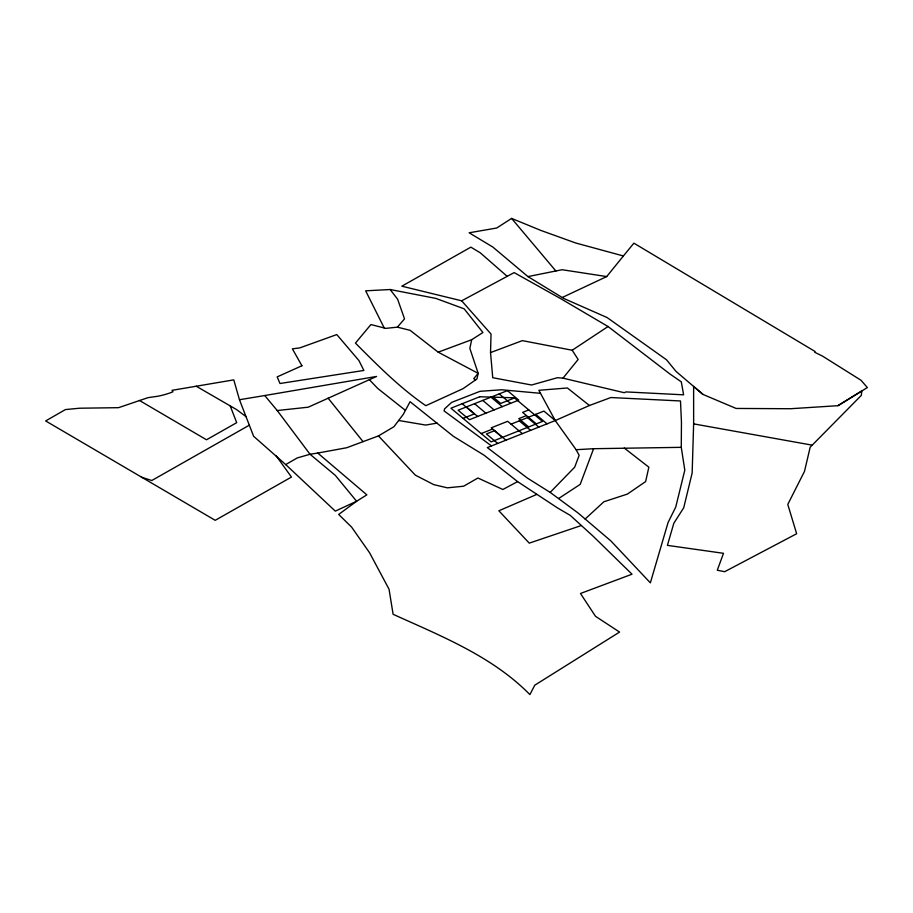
<?xml version="1.0" encoding="UTF-8"?>
<svg xmlns="http://www.w3.org/2000/svg" width="913" height="913" viewBox="0 0 913 913"><rect width="100%" height="100%" fill="white"/><g stroke="black" fill="none" stroke-linecap="round" stroke-linejoin="round"><path stroke-width="1.37" d="M681.269 447.336L681.452 421.989L680.493 400.967L610.843 397.532L589.421 405.498L555.252 420.573L487.325 447.587L527.326 478.047L550.174 492.404L578.169 513.06L610.877 540.918L650.364 582.859L668.065 522.521L675.734 507.08L684.807 470.161L681.269 447.336L593.598 448.705L576.114 449.71L555.252 420.573L538.864 390.296L567.384 387.979L589.421 405.498M461.67 300.811L514.156 272.61L560.799 298.711L608.058 326.523L669.857 373.942L681.292 381.851L683.62 394.827L626.09 391.917L624.195 392.704L563.001 378.153L557.512 377.685L531.549 385.012L492.735 377.708L490.532 352.589L491.034 334.055L461.67 300.811L401.846 286.191L470.868 247.149L480.249 252.798L507.206 276.354M702.964 394.427L693.618 386.439L693.64 423.872L692.157 472.968L683.734 507.754L673.817 523.275L667.414 545.369L723.507 553.312L717.287 570.226L724.648 571.709L796.65 533.74L787.782 504.421L804.49 471.382L810.185 447.187L861.313 395.386L861.826 390.947L837.917 405.692L790.453 408.727L736.106 408.442L702.964 394.427L676.031 371.408L666.558 359.825L607.122 317.564L563.675 298.414L527.942 276.593L492.769 247.012L469.145 232.792L496.729 228.01L511.6 218.412L540.964 230.464L575.783 243.018L623.396 255.971L633.884 243.166L815.058 351.482L814.75 352.281L822.567 356.138L861.016 380.264L867.35 387.569L837.917 405.692M384.202 327.95L365.656 290.825L390.136 289.524L435.855 298.403L464.169 308.834L482.909 332.515L471.713 339.704L469.841 348.367L478.172 373.349L476.951 378.941L463.108 388.63L425.823 405.692C399.94 387.888 377.548 365.337 355.442 343.094L370.918 324.56L385.811 328.372L397.372 327.151L410.097 330.323L438.194 352.178L478.172 373.349L473.733 378.69L475.696 379.819M593.598 448.705L580.2 484.369L558.733 498.452M562.568 297.341L606.7 276.571L623.396 255.971M563.001 378.153L578.134 359.471L572.189 350.238L522.362 340.629L490.532 352.589M397.372 327.151L404.527 318.877L397.612 299.213L390.136 289.524M550.174 492.404L574.699 467.171L579.15 455.347L576.114 449.71M585.096 519.075L603.892 501.762L627.414 494.07L645.617 481.585L648.858 467.182L624.252 448.055M572.189 350.238L608.058 326.523M317.758 453.053L346.735 447.735L378.45 435.912L393.914 426.736L403.284 414.376L410.074 401.709L453.464 436.368L484.095 455.222L517.603 481.619L557.603 507.982L570.26 515.377L593.13 536.205L632.013 574.209L580.485 593.484L595.493 616.298L619.573 632.07L534.767 685.207L529.882 694.588C492.312 656.333 441.127 636.053 393.115 614.289L389.052 589.239L369.582 552.764L351.596 527.086L338.677 514.441L356.618 501.26L366.855 494.846L317.758 453.053L310.032 454.263L297.33 457.904L285.701 464.569L253.62 436.266L239.468 399.734L233.774 379.876L171.998 390.33L172.979 391.768L171.895 392.225A59.687 34.454 0 0 1 157.493 396.299L148.089 397.634L118.553 407.677L79.693 408.214L65.474 409.56L45.65 420.939L215.206 520.319L291.452 477.065L275.988 455.541M249.329 425.184L151.786 480.512L141.378 477.179M517.603 481.619L502.846 489.482L477.933 478.013L463.621 486.207L447.359 487.839L433.778 484.643L415.324 475.137L378.45 435.912M264.747 395.534L376.567 376.453L308.229 407.187L277.232 410.542L264.747 395.534L239.468 399.734M536.787 494.401L498.852 510.789L529.266 543.144L581.261 525.546M463.096 418.394L474.372 413.909L462.218 403.717M514.51 397.954L500.678 403.455L493.18 397.166M528.798 409.926L522.635 412.379L536.353 423.883M481.208 433.572L492.484 429.087L502.39 437.395M526.459 415.586L518.789 418.633L528.684 426.93M494.629 430.685L486.412 433.949L497.722 443.444M511.063 424.146L543.931 411.078L555.252 420.562M438.194 352.178L471.713 339.704M527.942 276.593L562.123 269.723L606.7 276.571M437.179 423.118L425.663 425.059L398.673 420.482M540.496 393.32L501.671 389.771L480.044 391.312L451.661 402.382L444.642 408.796L444.072 410.896L491.502 445.909M811.805 445.076L693.64 423.872M196.238 386.233L236.729 409.675L246.019 416.648M139.415 400.442L206.509 439.781L236.695 422.662L230.179 405.829M405.418 410.394L377.697 388.402L369.354 379.694M535.714 414.342L547.035 423.837M499.206 393.891L510.527 403.375M527.497 417.618L538.818 427.101M490.989 397.155L502.298 406.65M519.28 420.882L530.601 430.365M482.772 400.419L494.081 409.914M522.384 433.641L507.662 421.304L491.228 427.832L505.95 440.169M474.543 403.694L485.864 413.178M466.326 406.958L477.647 416.454M285.701 464.569L335.299 511.12L356.618 501.26L335.276 475.331L310.032 454.263L277.232 410.542M511.6 218.412L555.891 271.013M328.098 398.159L363.066 441.652M301.918 365.759L277.175 376.886L279.983 383.506L363.876 370.45L358.946 360.589L336.783 334.569L299.841 347.876L292.388 348.846L301.918 365.759M479.713 396.756L450.931 408.202L491.103 441.881L542.516 421.429L514.339 397.806L479.713 396.756M507.423 390.627L458.109 410.222L469.43 419.718L518.744 400.111L507.423 390.627"/></g></svg>
